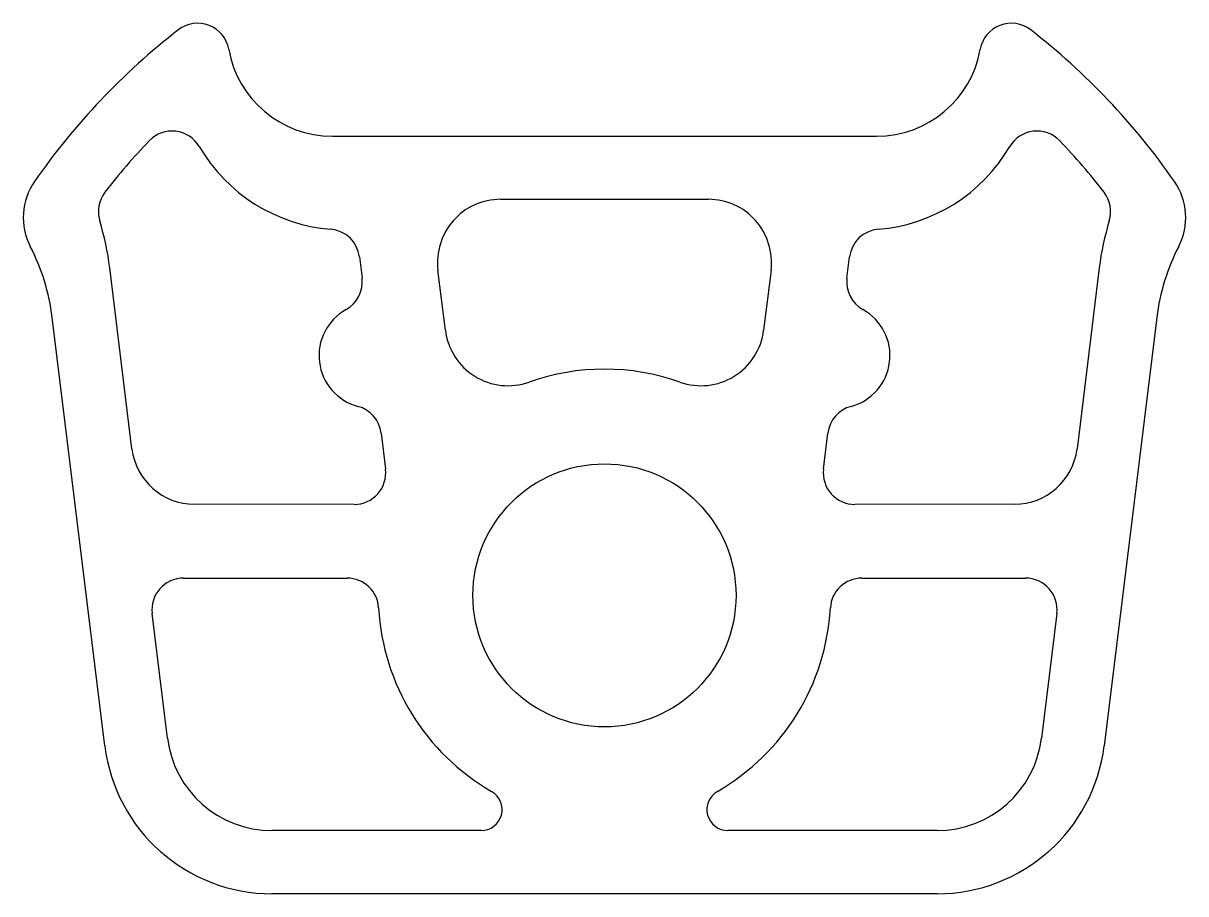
# Model space of a CAD drawing. Extents: x 2359.6 to 2414.8, y 1723.7 to 1765.1.
import ezdxf

# ---------------------------------------------------------------- set-up
doc = ezdxf.new("R2010")
doc.units = 0
doc.layers.get('0').update_dxf_attribs({"linetype": 'CONTINUOUS'})

msp = doc.modelspace()

# ---------------------------------------------------------------- linework, layer by layer
for p, q in [((2374.292, 1759.74), (2400.157, 1759.74)), ((2382.289, 1756.742), (2392.16, 1756.742)), ((2364.769, 1744.883), (2363.712, 1753.486)), ((2375.58, 1754.005), (2375.704, 1752.994)), ((2398.745, 1752.994), (2398.869, 1754.005)), ((2410.737, 1753.486), (2409.68, 1744.883)), ((2379.662, 1750.518), (2379.311, 1753.376)), ((2395.138, 1753.376), (2394.787, 1750.518)), ((2363.48, 1730.765), (2360.979, 1751.127)), ((2413.469, 1751.127), (2410.969, 1730.765)), ((2376.608, 1745.633), (2376.818, 1743.924)), ((2397.631, 1743.924), (2397.841, 1745.633)), ((2375.328, 1742.241), (2367.743, 1742.249)), ((2406.706, 1742.249), (2399.121, 1742.241)), ((2367.218, 1738.74), (2374.993, 1738.74)), ((2399.456, 1738.74), (2407.231, 1738.74)), ((2366.457, 1731.13), (2365.73, 1737.057)), ((2408.719, 1737.057), (2407.992, 1731.13)), ((2381.358, 1726.74), (2371.42, 1726.74)), ((2403.029, 1726.74), (2393.09, 1726.74)), ((2403.029, 1723.74), (2371.42, 1723.74))]:
    msp.add_line(p, q)
msp.add_circle((2387.224, 1737.921), 6.25)
for centre, radius, start, end in [((2367.891, 1763.609), 1.5, 10.0181, 127.8611), ((2406.558, 1763.609), 1.5, 52.1389, 169.9819), ((2387.224, 1738.74), 33, 127.8611, 145.1599), ((2387.224, 1738.74), 33, 34.8401, 52.1389), ((2374.292, 1764.74), 5, 190.0181, 270), ((2400.157, 1764.74), 5, 270, 349.9819), ((2366.674, 1758.487), 1.5, 30.3754, 136.142), ((2407.775, 1758.487), 1.5, 43.858, 149.6246), ((2387.224, 1738.74), 30, 136.142, 142.3172), ((2374.87, 1763.29), 8, 210.3754, 265.2965), ((2399.579, 1763.29), 8, 274.7035, 329.6246), ((2387.224, 1738.74), 30, 37.6828, 43.858), ((2362.602, 1755.878), 3, 145.1599, 207.3388), ((2411.847, 1755.878), 3, 332.6612, 34.8401), ((2364.669, 1756.161), 1.5, 142.3172, 197.0851), ((2409.78, 1756.161), 1.5, 342.9149, 37.6828), ((2382.289, 1753.742), 3, 90, 187), ((2392.16, 1753.742), 3, 353, 90), ((2350.809, 1751.901), 13, 7, 17.0851), ((2423.64, 1751.901), 13, 162.9149, 173), ((2374.091, 1753.822), 1.5, 7, 85.2965), ((2400.358, 1753.822), 1.5, 94.7035, 173), ((2351.054, 1749.908), 10, 7, 27.3388), ((2423.395, 1749.908), 10, 152.6612, 173), ((2374.215, 1752.812), 1.5, 299.0243, 7), ((2400.234, 1752.812), 1.5, 173, 240.9757), ((2376.156, 1749.314), 2.5, 119.0243, 254.9757), ((2398.293, 1749.314), 2.5, 285.0243, 60.9757), ((2382.64, 1750.884), 3, 187, 289.4775), ((2391.809, 1750.884), 3, 250.5225, 353), ((2387.224, 1737.921), 10.75, 70.5225, 109.4775), ((2375.119, 1745.451), 1.5, 7, 74.9757), ((2399.33, 1745.451), 1.5, 105.0243, 173), ((2367.746, 1745.249), 3, 187, 269.9436), ((2406.703, 1745.249), 3, 270.0564, 353), ((2375.329, 1743.741), 1.5, 269.9436, 7), ((2399.12, 1743.741), 1.5, 173, 270.0564), ((2367.218, 1737.24), 1.5, 90, 187), ((2374.993, 1737.24), 1.5, 3.1868, 90), ((2399.456, 1737.24), 1.5, 90, 176.8132), ((2407.231, 1737.24), 1.5, 353, 90), ((2387.224, 1737.921), 10.75, 183.1868, 240.0508), ((2387.224, 1737.921), 10.75, 299.9492, 356.8132), ((2371.42, 1731.74), 5, 187, 270), ((2403.029, 1731.74), 5, 270, 353), ((2371.42, 1731.74), 8, 187, 270), ((2403.029, 1731.74), 8, 270, 353), ((2381.358, 1727.74), 1, 270, 60.0508), ((2393.09, 1727.74), 1, 119.9492, 270)]:
    msp.add_arc(centre, radius, start, end)

doc.saveas('drawing.dxf')
